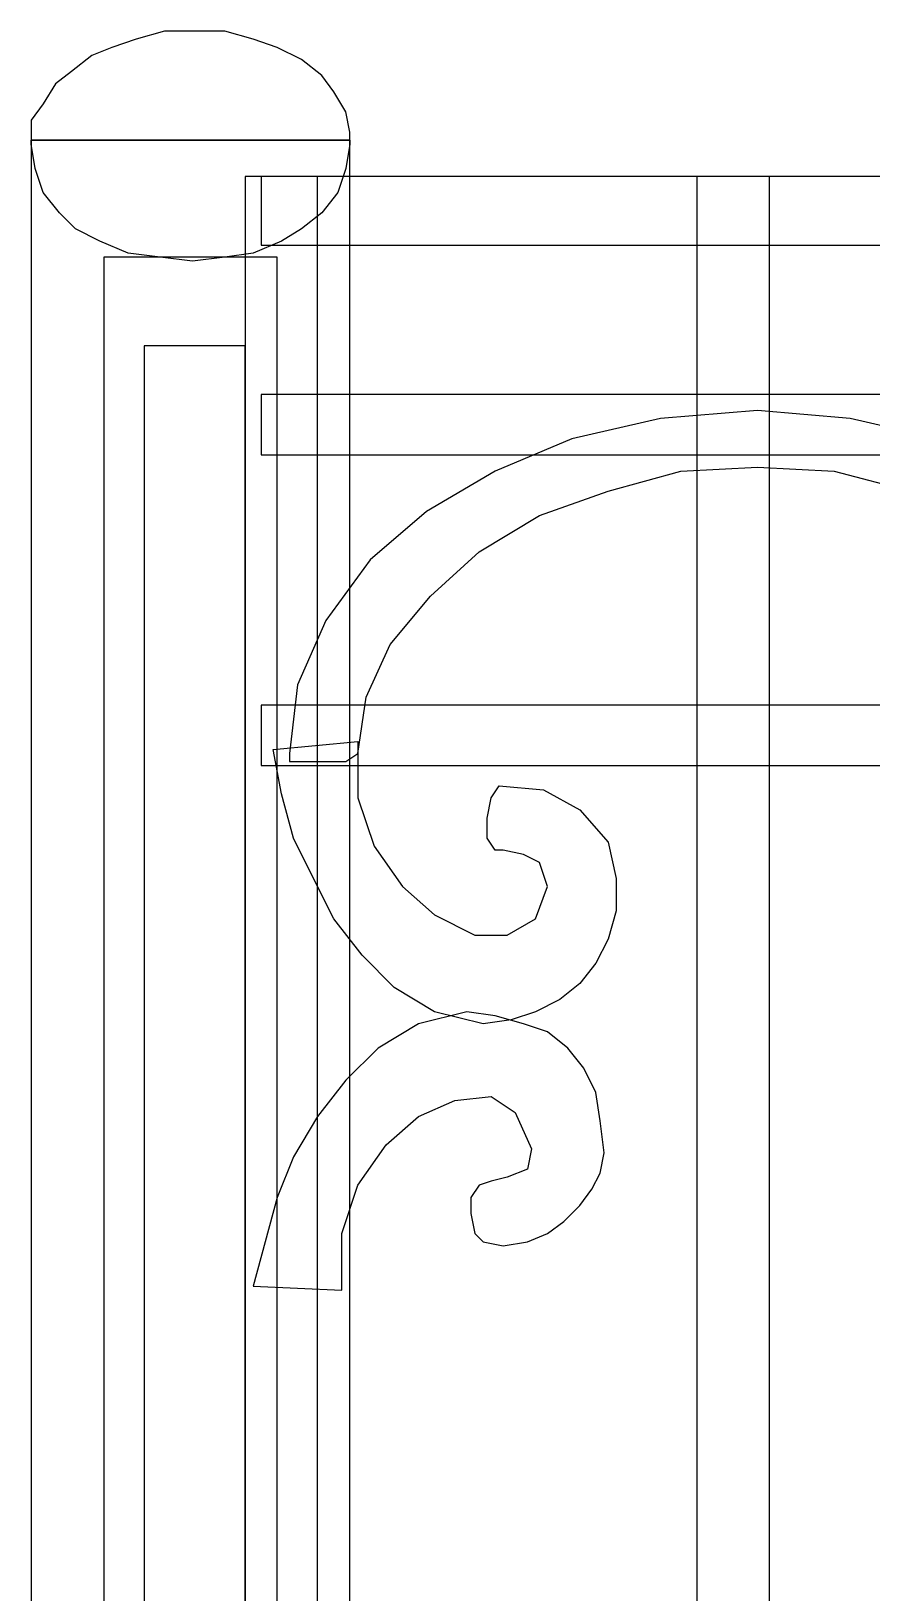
# Model space of a CAD drawing. Header units: centimetres. Extents: x -51 to 56, y -22 to 36.
# Drawn here: x -51.01 to -36.8, y 6.75 to 33.16 of the extents above; entities that cross this region are included whole.
import ezdxf

# ---------------------------------------------------------------- set-up
doc = ezdxf.new("R2010")
doc.units = ezdxf.units.CM
doc.header["$MEASUREMENT"] = 0
doc.layers.add('layer 1', color=7, linetype='Continuous')

msp = doc.modelspace()

# ---------------------------------------------------------------- linework, layer by layer
at = {"layer": 'layer 1', "color": 108}
for points, knots in [([(-48.28464, 33.15987), (-48.28464, 33.15987), (-47.73874, 33.15987), (-47.73874, 33.15987), (-47.73874, 33.15987), (-47.73874, 33.15987), (-47.26108, 33.02339), (-47.26108, 33.02339), (-47.26108, 33.02339), (-47.26108, 33.02339), (-46.85166, 32.88692), (-46.85166, 32.88692), (-46.85166, 32.88692), (-46.85166, 32.88692), (-46.44224, 32.68221), (-46.44224, 32.68221), (-46.44224, 32.68221), (-46.44224, 32.68221), (-46.10105, 32.40926), (-46.10105, 32.40926), (-46.10105, 32.40926), (-46.10105, 32.40926), (-45.89634, 32.13631), (-45.89634, 32.13631), (-45.89634, 32.13631), (-45.89634, 32.13631), (-45.69163, 31.79512), (-45.69163, 31.79512), (-45.69163, 31.79512), (-45.69163, 31.79512), (-45.62339, 31.45394), (-45.62339, 31.45394), (-45.62339, 31.45394), (-45.62339, 31.45394), (-45.62339, 31.45394), (-45.62339, 31.45394), (-45.62339, 31.45394), (-45.62339, 31.45394), (-45.62339, 31.45394), (-45.62339, 31.45394), (-45.62339, 31.45394), (-45.62339, 31.45394), (-45.62339, 31.3857), (-45.62339, 31.3857), (-45.62339, 31.3857), (-45.62339, 31.3857), (-45.62339, 31.31746), (-45.62339, 31.31746), (-45.62339, 31.31746), (-45.62339, 31.31746), (-51.01413, 31.31746), (-51.01413, 31.31746), (-51.01413, 31.31746), (-51.01413, 31.31746), (-51.01413, 31.3857), (-51.01413, 31.3857), (-51.01413, 31.3857), (-51.01413, 31.3857), (-51.01413, 31.52218), (-51.01413, 31.52218), (-51.01413, 31.52218), (-51.01413, 31.52218), (-51.01413, 31.59041), (-51.01413, 31.59041), (-51.01413, 31.59041), (-51.01413, 31.59041), (-51.01413, 31.65865), (-51.01413, 31.65865), (-51.01413, 31.65865), (-51.01413, 31.65865), (-50.80942, 31.9316), (-50.80942, 31.9316), (-50.80942, 31.9316), (-50.80942, 31.9316), (-50.60471, 32.27278), (-50.60471, 32.27278), (-50.60471, 32.27278), (-50.60471, 32.27278), (-50.33176, 32.4775), (-50.33176, 32.4775), (-50.33176, 32.4775), (-50.33176, 32.4775), (-49.99057, 32.75044), (-49.99057, 32.75044), (-49.99057, 32.75044), (-49.99057, 32.75044), (-49.64939, 32.88692), (-49.64939, 32.88692), (-49.64939, 32.88692), (-49.64939, 32.88692), (-49.23996, 33.02339), (-49.23996, 33.02339), (-49.23996, 33.02339), (-49.23996, 33.02339), (-48.7623, 33.15987), (-48.7623, 33.15987), (-48.7623, 33.15987), (-48.7623, 33.15987), (-48.28464, 33.15987), (-48.28464, 33.15987), (-48.28464, 33.15987), (-48.28464, 33.15987), (-48.28464, 33.15987), (-48.28464, 33.15987)], [0, 0, 0, 0, 0.03846154, 0.03846154, 0.03846154, 0.03846154, 0.07692308, 0.07692308, 0.07692308, 0.07692308, 0.11538462, 0.11538462, 0.11538462, 0.11538462, 0.15384615, 0.15384615, 0.15384615, 0.15384615, 0.19230769, 0.19230769, 0.19230769, 0.19230769, 0.23076923, 0.23076923, 0.23076923, 0.23076923, 0.26923077, 0.26923077, 0.26923077, 0.26923077, 0.30769231, 0.30769231, 0.30769231, 0.30769231, 0.34615385, 0.34615385, 0.34615385, 0.34615385, 0.38461538, 0.38461538, 0.38461538, 0.38461538, 0.42307692, 0.42307692, 0.42307692, 0.42307692, 0.46153846, 0.46153846, 0.46153846, 0.46153846, 0.5, 0.5, 0.5, 0.5, 0.53846154, 0.53846154, 0.53846154, 0.53846154, 0.57692308, 0.57692308, 0.57692308, 0.57692308, 0.61538462, 0.61538462, 0.61538462, 0.61538462, 0.65384615, 0.65384615, 0.65384615, 0.65384615, 0.69230769, 0.69230769, 0.69230769, 0.69230769, 0.73076923, 0.73076923, 0.73076923, 0.73076923, 0.76923077, 0.76923077, 0.76923077, 0.76923077, 0.80769231, 0.80769231, 0.80769231, 0.80769231, 0.84615385, 0.84615385, 0.84615385, 0.84615385, 0.88461538, 0.88461538, 0.88461538, 0.88461538, 0.92307692, 0.92307692, 0.92307692, 0.92307692, 0.96153846, 0.96153846, 0.96153846, 0.96153846, 1, 1, 1, 1]), ([(-45.62339, 31.31746), (-45.62339, 31.31746), (-51.01413, 31.31746), (-51.01413, 31.31746), (-51.01413, 31.31746), (-51.01413, 31.31746), (-51.01413, 31.31746), (-51.01413, 31.31746), (-51.01413, 31.31746), (-51.01413, 31.31746), (-51.01413, 31.31746), (-51.01413, 31.31746), (-51.01413, 31.31746), (-51.01413, 31.31746), (-51.01413, 31.24923), (-51.01413, 31.24923), (-51.01413, 31.24923), (-51.01413, 31.24923), (-51.01413, 31.24923), (-51.01413, 31.24923), (-51.01413, 31.24923), (-51.01413, 31.24923), (-50.94589, 30.8398), (-50.94589, 30.8398), (-50.94589, 30.8398), (-50.94589, 30.8398), (-50.80942, 30.43038), (-50.80942, 30.43038), (-50.80942, 30.43038), (-50.80942, 30.43038), (-50.53647, 30.08919), (-50.53647, 30.08919), (-50.53647, 30.08919), (-50.53647, 30.08919), (-50.26352, 29.81624), (-50.26352, 29.81624), (-50.26352, 29.81624), (-50.26352, 29.81624), (-49.8541, 29.61153), (-49.8541, 29.61153), (-49.8541, 29.61153), (-49.8541, 29.61153), (-49.37644, 29.40682), (-49.37644, 29.40682), (-49.37644, 29.40682), (-49.37644, 29.40682), (-48.83054, 29.33858), (-48.83054, 29.33858), (-48.83054, 29.33858), (-48.83054, 29.33858), (-48.28464, 29.27035), (-48.28464, 29.27035), (-48.28464, 29.27035), (-48.28464, 29.27035), (-47.73874, 29.33858), (-47.73874, 29.33858), (-47.73874, 29.33858), (-47.73874, 29.33858), (-47.26108, 29.40682), (-47.26108, 29.40682), (-47.26108, 29.40682), (-47.26108, 29.40682), (-46.78342, 29.61153), (-46.78342, 29.61153), (-46.78342, 29.61153), (-46.78342, 29.61153), (-46.44224, 29.81624), (-46.44224, 29.81624), (-46.44224, 29.81624), (-46.44224, 29.81624), (-46.10105, 30.08919), (-46.10105, 30.08919), (-46.10105, 30.08919), (-46.10105, 30.08919), (-45.8281, 30.43038), (-45.8281, 30.43038), (-45.8281, 30.43038), (-45.8281, 30.43038), (-45.69163, 30.8398), (-45.69163, 30.8398), (-45.69163, 30.8398), (-45.69163, 30.8398), (-45.62339, 31.24923), (-45.62339, 31.24923), (-45.62339, 31.24923), (-45.62339, 31.24923), (-45.62339, 31.24923), (-45.62339, 31.24923), (-45.62339, 31.24923), (-45.62339, 31.24923), (-45.62339, 31.31746), (-45.62339, 31.31746), (-45.62339, 31.31746), (-45.62339, 31.31746), (-45.62339, 31.31746), (-45.62339, 31.31746), (-45.62339, 31.31746), (-45.62339, 31.31746), (-45.62339, 31.31746), (-45.62339, 31.31746)], [0, 0, 0, 0, 0.04, 0.04, 0.04, 0.04, 0.08, 0.08, 0.08, 0.08, 0.12, 0.12, 0.12, 0.12, 0.16, 0.16, 0.16, 0.16, 0.2, 0.2, 0.2, 0.2, 0.24, 0.24, 0.24, 0.24, 0.28, 0.28, 0.28, 0.28, 0.32, 0.32, 0.32, 0.32, 0.36, 0.36, 0.36, 0.36, 0.4, 0.4, 0.4, 0.4, 0.44, 0.44, 0.44, 0.44, 0.48, 0.48, 0.48, 0.48, 0.52, 0.52, 0.52, 0.52, 0.56, 0.56, 0.56, 0.56, 0.6, 0.6, 0.6, 0.6, 0.64, 0.64, 0.64, 0.64, 0.68, 0.68, 0.68, 0.68, 0.72, 0.72, 0.72, 0.72, 0.76, 0.76, 0.76, 0.76, 0.8, 0.8, 0.8, 0.8, 0.84, 0.84, 0.84, 0.84, 0.88, 0.88, 0.88, 0.88, 0.92, 0.92, 0.92, 0.92, 0.96, 0.96, 0.96, 0.96, 1, 1, 1, 1]), ([(-51.01413, 31.31746), (-51.01413, 31.31746), (-45.62339, 31.31746), (-45.62339, 31.31746), (-45.62339, 31.31746), (-45.62339, 31.31746), (-45.62339, -22.04404), (-45.62339, -22.04404), (-45.62339, -22.04404), (-45.62339, -22.04404), (-51.01413, -22.04404), (-51.01413, -22.04404), (-51.01413, -22.04404), (-51.01413, -22.04404), (-51.01413, 31.31746), (-51.01413, 31.31746)], [0, 0, 0, 0, 0.25, 0.25, 0.25, 0.25, 0.5, 0.5, 0.5, 0.5, 0.75, 0.75, 0.75, 0.75, 1, 1, 1, 1]), ([(-47.39756, 30.70333), (-47.39756, 30.70333), (-46.16929, 30.70333), (-46.16929, 30.70333), (-46.16929, 30.70333), (-46.16929, 30.70333), (-46.16929, -22.04404), (-46.16929, -22.04404), (-46.16929, -22.04404), (-46.16929, -22.04404), (-47.39756, -22.04404), (-47.39756, -22.04404), (-47.39756, -22.04404), (-47.39756, -22.04404), (-47.39756, 30.70333), (-47.39756, 30.70333)], [0, 0, 0, 0, 0.25, 0.25, 0.25, 0.25, 0.5, 0.5, 0.5, 0.5, 0.75, 0.75, 0.75, 0.75, 1, 1, 1, 1]), ([(-47.12461, 30.70333), (-47.12461, 30.70333), (52.50172, 30.70333), (52.50172, 30.70333), (52.50172, 30.70333), (52.50172, 30.70333), (52.50172, 29.5433), (52.50172, 29.5433), (52.50172, 29.5433), (52.50172, 29.5433), (-47.12461, 29.5433), (-47.12461, 29.5433), (-47.12461, 29.5433), (-47.12461, 29.5433), (-47.12461, 30.70333), (-47.12461, 30.70333)], [0, 0, 0, 0, 0.25, 0.25, 0.25, 0.25, 0.5, 0.5, 0.5, 0.5, 0.75, 0.75, 0.75, 0.75, 1, 1, 1, 1]), ([(-39.75499, 30.70333), (-39.75499, 30.70333), (-38.52672, 30.70333), (-38.52672, 30.70333), (-38.52672, 30.70333), (-38.52672, 30.70333), (-38.52672, -22.04404), (-38.52672, -22.04404), (-38.52672, -22.04404), (-38.52672, -22.04404), (-39.75499, -22.04404), (-39.75499, -22.04404), (-39.75499, -22.04404), (-39.75499, -22.04404), (-39.75499, 30.70333), (-39.75499, 30.70333)], [0, 0, 0, 0, 0.25, 0.25, 0.25, 0.25, 0.5, 0.5, 0.5, 0.5, 0.75, 0.75, 0.75, 0.75, 1, 1, 1, 1]), ([(-47.12461, 27.01852), (-47.12461, 27.01852), (52.6382, 27.01852), (52.6382, 27.01852), (52.6382, 27.01852), (52.6382, 27.01852), (52.6382, 25.99496), (52.6382, 25.99496), (52.6382, 25.99496), (52.6382, 25.99496), (-47.12461, 25.99496), (-47.12461, 25.99496), (-47.12461, 25.99496), (-47.12461, 25.99496), (-47.12461, 27.01852), (-47.12461, 27.01852)], [0, 0, 0, 0, 0.25, 0.25, 0.25, 0.25, 0.5, 0.5, 0.5, 0.5, 0.75, 0.75, 0.75, 0.75, 1, 1, 1, 1]), ([(-38.73143, 26.74557), (-38.73143, 26.74557), (-37.16198, 26.6091), (-37.16198, 26.6091), (-37.16198, 26.6091), (-37.16198, 26.6091), (-35.66076, 26.26791), (-35.66076, 26.26791), (-35.66076, 26.26791), (-35.66076, 26.26791), (-34.29601, 25.72201), (-34.29601, 25.72201), (-34.29601, 25.72201), (-34.29601, 25.72201), (-33.06774, 25.03964), (-33.06774, 25.03964), (-33.06774, 25.03964), (-33.06774, 25.03964), (-32.11242, 24.22079), (-32.11242, 24.22079), (-32.11242, 24.22079), (-32.11242, 24.22079), (-31.36181, 23.19723), (-31.36181, 23.19723), (-31.36181, 23.19723), (-31.36181, 23.19723), (-30.88415, 22.10544), (-30.88415, 22.10544), (-30.88415, 22.10544), (-30.88415, 22.10544), (-30.74768, 20.94541), (-30.74768, 20.94541), (-30.74768, 20.94541), (-30.74768, 20.94541), (-30.74768, 20.87717), (-30.74768, 20.87717), (-30.74768, 20.87717), (-30.74768, 20.87717), (-30.74768, 20.80893), (-30.74768, 20.80893), (-30.74768, 20.80893), (-30.74768, 20.80893), (-30.74768, 20.80893), (-30.74768, 20.80893), (-30.74768, 20.80893), (-30.74768, 20.80893), (-30.74768, 20.80893), (-30.74768, 20.80893), (-30.74768, 20.80893), (-30.74768, 20.80893), (-31.02063, 20.80893), (-31.02063, 20.80893), (-31.02063, 20.80893), (-31.02063, 20.80893), (-31.43005, 20.80893), (-31.43005, 20.80893), (-31.43005, 20.80893), (-31.43005, 20.80893), (-31.83947, 20.87717), (-31.83947, 20.87717), (-31.83947, 20.87717), (-31.83947, 20.87717), (-32.04419, 20.94541), (-32.04419, 20.94541), (-32.04419, 20.94541), (-32.04419, 20.94541), (-32.18066, 21.90073), (-32.18066, 21.90073), (-32.18066, 21.90073), (-32.18066, 21.90073), (-32.59008, 22.78781), (-32.59008, 22.78781), (-32.59008, 22.78781), (-32.59008, 22.78781), (-33.20422, 23.60666), (-33.20422, 23.60666), (-33.20422, 23.60666), (-33.20422, 23.60666), (-34.02306, 24.35727), (-34.02306, 24.35727), (-34.02306, 24.35727), (-34.02306, 24.35727), (-35.04662, 24.9714), (-35.04662, 24.9714), (-35.04662, 24.9714), (-35.04662, 24.9714), (-36.13842, 25.38083), (-36.13842, 25.38083), (-36.13842, 25.38083), (-36.13842, 25.38083), (-37.43493, 25.72201), (-37.43493, 25.72201), (-37.43493, 25.72201), (-37.43493, 25.72201), (-38.73143, 25.79025), (-38.73143, 25.79025), (-38.73143, 25.79025), (-38.73143, 25.79025), (-40.02794, 25.72201), (-40.02794, 25.72201), (-40.02794, 25.72201), (-40.02794, 25.72201), (-41.25621, 25.38083), (-41.25621, 25.38083), (-41.25621, 25.38083), (-41.25621, 25.38083), (-42.41624, 24.9714), (-42.41624, 24.9714), (-42.41624, 24.9714), (-42.41624, 24.9714), (-43.4398, 24.35727), (-43.4398, 24.35727), (-43.4398, 24.35727), (-43.4398, 24.35727), (-44.25865, 23.60666), (-44.25865, 23.60666), (-44.25865, 23.60666), (-44.25865, 23.60666), (-44.94102, 22.78781), (-44.94102, 22.78781), (-44.94102, 22.78781), (-44.94102, 22.78781), (-45.35044, 21.90073), (-45.35044, 21.90073), (-45.35044, 21.90073), (-45.35044, 21.90073), (-45.48692, 20.94541), (-45.48692, 20.94541), (-45.48692, 20.94541), (-45.48692, 20.94541), (-45.69163, 20.80893), (-45.69163, 20.80893), (-45.69163, 20.80893), (-45.69163, 20.80893), (-46.03281, 20.80893), (-46.03281, 20.80893), (-46.03281, 20.80893), (-46.03281, 20.80893), (-46.44224, 20.80893), (-46.44224, 20.80893), (-46.44224, 20.80893), (-46.44224, 20.80893), (-46.64695, 20.80893), (-46.64695, 20.80893), (-46.64695, 20.80893), (-46.64695, 20.80893), (-46.64695, 20.80893), (-46.64695, 20.80893), (-46.64695, 20.80893), (-46.64695, 20.80893), (-46.64695, 20.80893), (-46.64695, 20.80893), (-46.64695, 20.80893), (-46.64695, 20.80893), (-46.64695, 20.87717), (-46.64695, 20.87717), (-46.64695, 20.87717), (-46.64695, 20.87717), (-46.64695, 20.94541), (-46.64695, 20.94541), (-46.64695, 20.94541), (-46.64695, 20.94541), (-46.51047, 22.10544), (-46.51047, 22.10544), (-46.51047, 22.10544), (-46.51047, 22.10544), (-46.03281, 23.19723), (-46.03281, 23.19723), (-46.03281, 23.19723), (-46.03281, 23.19723), (-45.28221, 24.22079), (-45.28221, 24.22079), (-45.28221, 24.22079), (-45.28221, 24.22079), (-44.32688, 25.03964), (-44.32688, 25.03964), (-44.32688, 25.03964), (-44.32688, 25.03964), (-43.16685, 25.72201), (-43.16685, 25.72201), (-43.16685, 25.72201), (-43.16685, 25.72201), (-41.87034, 26.26791), (-41.87034, 26.26791), (-41.87034, 26.26791), (-41.87034, 26.26791), (-40.36913, 26.6091), (-40.36913, 26.6091), (-40.36913, 26.6091), (-40.36913, 26.6091), (-38.73143, 26.74557), (-38.73143, 26.74557)], [0, 0, 0, 0, 0.02083333, 0.02083333, 0.02083333, 0.02083333, 0.04166667, 0.04166667, 0.04166667, 0.04166667, 0.0625, 0.0625, 0.0625, 0.0625, 0.08333333, 0.08333333, 0.08333333, 0.08333333, 0.10416667, 0.10416667, 0.10416667, 0.10416667, 0.125, 0.125, 0.125, 0.125, 0.14583333, 0.14583333, 0.14583333, 0.14583333, 0.16666667, 0.16666667, 0.16666667, 0.16666667, 0.1875, 0.1875, 0.1875, 0.1875, 0.20833333, 0.20833333, 0.20833333, 0.20833333, 0.22916667, 0.22916667, 0.22916667, 0.22916667, 0.25, 0.25, 0.25, 0.25, 0.27083333, 0.27083333, 0.27083333, 0.27083333, 0.29166667, 0.29166667, 0.29166667, 0.29166667, 0.3125, 0.3125, 0.3125, 0.3125, 0.33333333, 0.33333333, 0.33333333, 0.33333333, 0.35416667, 0.35416667, 0.35416667, 0.35416667, 0.375, 0.375, 0.375, 0.375, 0.39583333, 0.39583333, 0.39583333, 0.39583333, 0.41666667, 0.41666667, 0.41666667, 0.41666667, 0.4375, 0.4375, 0.4375, 0.4375, 0.45833333, 0.45833333, 0.45833333, 0.45833333, 0.47916667, 0.47916667, 0.47916667, 0.47916667, 0.5, 0.5, 0.5, 0.5, 0.52083333, 0.52083333, 0.52083333, 0.52083333, 0.54166667, 0.54166667, 0.54166667, 0.54166667, 0.5625, 0.5625, 0.5625, 0.5625, 0.58333333, 0.58333333, 0.58333333, 0.58333333, 0.60416667, 0.60416667, 0.60416667, 0.60416667, 0.625, 0.625, 0.625, 0.625, 0.64583333, 0.64583333, 0.64583333, 0.64583333, 0.66666667, 0.66666667, 0.66666667, 0.66666667, 0.6875, 0.6875, 0.6875, 0.6875, 0.70833333, 0.70833333, 0.70833333, 0.70833333, 0.72916667, 0.72916667, 0.72916667, 0.72916667, 0.75, 0.75, 0.75, 0.75, 0.77083333, 0.77083333, 0.77083333, 0.77083333, 0.79166667, 0.79166667, 0.79166667, 0.79166667, 0.8125, 0.8125, 0.8125, 0.8125, 0.83333333, 0.83333333, 0.83333333, 0.83333333, 0.85416667, 0.85416667, 0.85416667, 0.85416667, 0.875, 0.875, 0.875, 0.875, 0.89583333, 0.89583333, 0.89583333, 0.89583333, 0.91666667, 0.91666667, 0.91666667, 0.91666667, 0.9375, 0.9375, 0.9375, 0.9375, 0.95833333, 0.95833333, 0.95833333, 0.95833333, 0.97916667, 0.97916667, 0.97916667, 0.97916667, 1, 1, 1, 1]), ([(-47.12461, 21.76425), (-47.12461, 21.76425), (52.6382, 21.76425), (52.6382, 21.76425), (52.6382, 21.76425), (52.6382, 21.76425), (52.6382, 20.7407), (52.6382, 20.7407), (52.6382, 20.7407), (52.6382, 20.7407), (-47.12461, 20.7407), (-47.12461, 20.7407), (-47.12461, 20.7407), (-47.12461, 20.7407), (-47.12461, 21.76425), (-47.12461, 21.76425)], [0, 0, 0, 0, 0.25, 0.25, 0.25, 0.25, 0.5, 0.5, 0.5, 0.5, 0.75, 0.75, 0.75, 0.75, 1, 1, 1, 1]), ([(-43.37156, 16.37351), (-43.37156, 16.37351), (-42.8939, 16.44175), (-42.8939, 16.44175), (-42.8939, 16.44175), (-42.8939, 16.44175), (-42.48448, 16.57823), (-42.48448, 16.57823), (-42.48448, 16.57823), (-42.48448, 16.57823), (-42.07506, 16.78294), (-42.07506, 16.78294), (-42.07506, 16.78294), (-42.07506, 16.78294), (-41.73387, 17.05589), (-41.73387, 17.05589), (-41.73387, 17.05589), (-41.73387, 17.05589), (-41.46092, 17.39707), (-41.46092, 17.39707), (-41.46092, 17.39707), (-41.46092, 17.39707), (-41.25621, 17.8065), (-41.25621, 17.8065), (-41.25621, 17.8065), (-41.25621, 17.8065), (-41.11973, 18.28416), (-41.11973, 18.28416), (-41.11973, 18.28416), (-41.11973, 18.28416), (-41.11973, 18.83005), (-41.11973, 18.83005), (-41.11973, 18.83005), (-41.11973, 18.83005), (-41.25621, 19.44419), (-41.25621, 19.44419), (-41.25621, 19.44419), (-41.25621, 19.44419), (-41.73387, 19.99009), (-41.73387, 19.99009), (-41.73387, 19.99009), (-41.73387, 19.99009), (-42.348, 20.33127), (-42.348, 20.33127), (-42.348, 20.33127), (-42.348, 20.33127), (-43.09861, 20.39951), (-43.09861, 20.39951), (-43.09861, 20.39951), (-43.09861, 20.39951), (-43.23509, 20.1948), (-43.23509, 20.1948), (-43.23509, 20.1948), (-43.23509, 20.1948), (-43.30333, 19.85361), (-43.30333, 19.85361), (-43.30333, 19.85361), (-43.30333, 19.85361), (-43.30333, 19.51243), (-43.30333, 19.51243), (-43.30333, 19.51243), (-43.30333, 19.51243), (-43.16685, 19.30771), (-43.16685, 19.30771), (-43.16685, 19.30771), (-43.16685, 19.30771), (-43.03038, 19.30771), (-43.03038, 19.30771), (-43.03038, 19.30771), (-43.03038, 19.30771), (-42.68919, 19.23948), (-42.68919, 19.23948), (-42.68919, 19.23948), (-42.68919, 19.23948), (-42.41624, 19.103), (-42.41624, 19.103), (-42.41624, 19.103), (-42.41624, 19.103), (-42.27977, 18.69358), (-42.27977, 18.69358), (-42.27977, 18.69358), (-42.27977, 18.69358), (-42.48448, 18.14768), (-42.48448, 18.14768), (-42.48448, 18.14768), (-42.48448, 18.14768), (-42.96214, 17.87473), (-42.96214, 17.87473), (-42.96214, 17.87473), (-42.96214, 17.87473), (-43.50804, 17.87473), (-43.50804, 17.87473), (-43.50804, 17.87473), (-43.50804, 17.87473), (-44.19041, 18.21592), (-44.19041, 18.21592), (-44.19041, 18.21592), (-44.19041, 18.21592), (-44.73631, 18.69358), (-44.73631, 18.69358), (-44.73631, 18.69358), (-44.73631, 18.69358), (-45.21397, 19.37595), (-45.21397, 19.37595), (-45.21397, 19.37595), (-45.21397, 19.37595), (-45.48692, 20.1948), (-45.48692, 20.1948), (-45.48692, 20.1948), (-45.48692, 20.1948), (-45.48692, 21.15012), (-45.48692, 21.15012), (-45.48692, 21.15012), (-45.48692, 21.15012), (-46.9199, 21.01364), (-46.9199, 21.01364), (-46.9199, 21.01364), (-46.9199, 21.01364), (-46.78342, 20.26303), (-46.78342, 20.26303), (-46.78342, 20.26303), (-46.78342, 20.26303), (-46.57871, 19.51243), (-46.57871, 19.51243), (-46.57871, 19.51243), (-46.57871, 19.51243), (-46.23753, 18.83005), (-46.23753, 18.83005), (-46.23753, 18.83005), (-46.23753, 18.83005), (-45.89634, 18.14768), (-45.89634, 18.14768), (-45.89634, 18.14768), (-45.89634, 18.14768), (-45.41868, 17.53355), (-45.41868, 17.53355), (-45.41868, 17.53355), (-45.41868, 17.53355), (-44.87278, 16.98765), (-44.87278, 16.98765), (-44.87278, 16.98765), (-44.87278, 16.98765), (-44.19041, 16.57823), (-44.19041, 16.57823), (-44.19041, 16.57823), (-44.19041, 16.57823), (-43.37156, 16.37351), (-43.37156, 16.37351)], [0, 0, 0, 0, 0.02702703, 0.02702703, 0.02702703, 0.02702703, 0.05405405, 0.05405405, 0.05405405, 0.05405405, 0.08108108, 0.08108108, 0.08108108, 0.08108108, 0.10810811, 0.10810811, 0.10810811, 0.10810811, 0.13513514, 0.13513514, 0.13513514, 0.13513514, 0.16216216, 0.16216216, 0.16216216, 0.16216216, 0.18918919, 0.18918919, 0.18918919, 0.18918919, 0.21621622, 0.21621622, 0.21621622, 0.21621622, 0.24324324, 0.24324324, 0.24324324, 0.24324324, 0.27027027, 0.27027027, 0.27027027, 0.27027027, 0.2972973, 0.2972973, 0.2972973, 0.2972973, 0.32432432, 0.32432432, 0.32432432, 0.32432432, 0.35135135, 0.35135135, 0.35135135, 0.35135135, 0.37837838, 0.37837838, 0.37837838, 0.37837838, 0.40540541, 0.40540541, 0.40540541, 0.40540541, 0.43243243, 0.43243243, 0.43243243, 0.43243243, 0.45945946, 0.45945946, 0.45945946, 0.45945946, 0.48648649, 0.48648649, 0.48648649, 0.48648649, 0.51351351, 0.51351351, 0.51351351, 0.51351351, 0.54054054, 0.54054054, 0.54054054, 0.54054054, 0.56756757, 0.56756757, 0.56756757, 0.56756757, 0.59459459, 0.59459459, 0.59459459, 0.59459459, 0.62162162, 0.62162162, 0.62162162, 0.62162162, 0.64864865, 0.64864865, 0.64864865, 0.64864865, 0.67567568, 0.67567568, 0.67567568, 0.67567568, 0.7027027, 0.7027027, 0.7027027, 0.7027027, 0.72972973, 0.72972973, 0.72972973, 0.72972973, 0.75675676, 0.75675676, 0.75675676, 0.75675676, 0.78378378, 0.78378378, 0.78378378, 0.78378378, 0.81081081, 0.81081081, 0.81081081, 0.81081081, 0.83783784, 0.83783784, 0.83783784, 0.83783784, 0.86486486, 0.86486486, 0.86486486, 0.86486486, 0.89189189, 0.89189189, 0.89189189, 0.89189189, 0.91891892, 0.91891892, 0.91891892, 0.91891892, 0.94594595, 0.94594595, 0.94594595, 0.94594595, 0.97297297, 0.97297297, 0.97297297, 0.97297297, 1, 1, 1, 1]), ([(-43.64451, 16.57823), (-43.64451, 16.57823), (-43.16685, 16.50999), (-43.16685, 16.50999), (-43.16685, 16.50999), (-43.16685, 16.50999), (-42.68919, 16.37351), (-42.68919, 16.37351), (-42.68919, 16.37351), (-42.68919, 16.37351), (-42.27977, 16.23704), (-42.27977, 16.23704), (-42.27977, 16.23704), (-42.27977, 16.23704), (-41.93858, 15.96409), (-41.93858, 15.96409), (-41.93858, 15.96409), (-41.93858, 15.96409), (-41.66563, 15.6229), (-41.66563, 15.6229), (-41.66563, 15.6229), (-41.66563, 15.6229), (-41.46092, 15.21348), (-41.46092, 15.21348), (-41.46092, 15.21348), (-41.46092, 15.21348), (-41.39268, 14.73582), (-41.39268, 14.73582), (-41.39268, 14.73582), (-41.39268, 14.73582), (-41.32445, 14.18992), (-41.32445, 14.18992), (-41.32445, 14.18992), (-41.32445, 14.18992), (-41.39268, 13.84874), (-41.39268, 13.84874), (-41.39268, 13.84874), (-41.39268, 13.84874), (-41.52916, 13.57579), (-41.52916, 13.57579), (-41.52916, 13.57579), (-41.52916, 13.57579), (-41.73387, 13.30284), (-41.73387, 13.30284), (-41.73387, 13.30284), (-41.73387, 13.30284), (-42.00682, 13.02989), (-42.00682, 13.02989), (-42.00682, 13.02989), (-42.00682, 13.02989), (-42.27977, 12.82518), (-42.27977, 12.82518), (-42.27977, 12.82518), (-42.27977, 12.82518), (-42.62095, 12.6887), (-42.62095, 12.6887), (-42.62095, 12.6887), (-42.62095, 12.6887), (-43.03038, 12.62047), (-43.03038, 12.62047), (-43.03038, 12.62047), (-43.03038, 12.62047), (-43.37156, 12.6887), (-43.37156, 12.6887), (-43.37156, 12.6887), (-43.37156, 12.6887), (-43.50804, 12.82518), (-43.50804, 12.82518), (-43.50804, 12.82518), (-43.50804, 12.82518), (-43.57627, 13.16636), (-43.57627, 13.16636), (-43.57627, 13.16636), (-43.57627, 13.16636), (-43.57627, 13.43931), (-43.57627, 13.43931), (-43.57627, 13.43931), (-43.57627, 13.43931), (-43.4398, 13.64402), (-43.4398, 13.64402), (-43.4398, 13.64402), (-43.4398, 13.64402), (-43.23509, 13.71226), (-43.23509, 13.71226), (-43.23509, 13.71226), (-43.23509, 13.71226), (-42.96214, 13.7805), (-42.96214, 13.7805), (-42.96214, 13.7805), (-42.96214, 13.7805), (-42.62095, 13.91697), (-42.62095, 13.91697), (-42.62095, 13.91697), (-42.62095, 13.91697), (-42.55272, 14.25816), (-42.55272, 14.25816), (-42.55272, 14.25816), (-42.55272, 14.25816), (-42.82567, 14.87229), (-42.82567, 14.87229), (-42.82567, 14.87229), (-42.82567, 14.87229), (-43.23509, 15.14524), (-43.23509, 15.14524), (-43.23509, 15.14524), (-43.23509, 15.14524), (-43.84922, 15.07701), (-43.84922, 15.07701), (-43.84922, 15.07701), (-43.84922, 15.07701), (-44.46336, 14.80406), (-44.46336, 14.80406), (-44.46336, 14.80406), (-44.46336, 14.80406), (-45.00926, 14.3264), (-45.00926, 14.3264), (-45.00926, 14.3264), (-45.00926, 14.3264), (-45.48692, 13.64402), (-45.48692, 13.64402), (-45.48692, 13.64402), (-45.48692, 13.64402), (-45.75987, 12.82518), (-45.75987, 12.82518), (-45.75987, 12.82518), (-45.75987, 12.82518), (-45.75987, 11.86986), (-45.75987, 11.86986), (-45.75987, 11.86986), (-45.75987, 11.86986), (-47.26108, 11.93809), (-47.26108, 11.93809), (-47.26108, 11.93809), (-47.26108, 11.93809), (-47.05637, 12.6887), (-47.05637, 12.6887), (-47.05637, 12.6887), (-47.05637, 12.6887), (-46.85166, 13.43931), (-46.85166, 13.43931), (-46.85166, 13.43931), (-46.85166, 13.43931), (-46.57871, 14.12169), (-46.57871, 14.12169), (-46.57871, 14.12169), (-46.57871, 14.12169), (-46.16929, 14.80406), (-46.16929, 14.80406), (-46.16929, 14.80406), (-46.16929, 14.80406), (-45.69163, 15.41819), (-45.69163, 15.41819), (-45.69163, 15.41819), (-45.69163, 15.41819), (-45.14573, 15.96409), (-45.14573, 15.96409), (-45.14573, 15.96409), (-45.14573, 15.96409), (-44.46336, 16.37351), (-44.46336, 16.37351), (-44.46336, 16.37351), (-44.46336, 16.37351), (-43.64451, 16.57823), (-43.64451, 16.57823)], [0, 0, 0, 0, 0.02439024, 0.02439024, 0.02439024, 0.02439024, 0.04878049, 0.04878049, 0.04878049, 0.04878049, 0.07317073, 0.07317073, 0.07317073, 0.07317073, 0.09756098, 0.09756098, 0.09756098, 0.09756098, 0.12195122, 0.12195122, 0.12195122, 0.12195122, 0.14634146, 0.14634146, 0.14634146, 0.14634146, 0.17073171, 0.17073171, 0.17073171, 0.17073171, 0.19512195, 0.19512195, 0.19512195, 0.19512195, 0.2195122, 0.2195122, 0.2195122, 0.2195122, 0.24390244, 0.24390244, 0.24390244, 0.24390244, 0.26829268, 0.26829268, 0.26829268, 0.26829268, 0.29268293, 0.29268293, 0.29268293, 0.29268293, 0.31707317, 0.31707317, 0.31707317, 0.31707317, 0.34146341, 0.34146341, 0.34146341, 0.34146341, 0.36585366, 0.36585366, 0.36585366, 0.36585366, 0.3902439, 0.3902439, 0.3902439, 0.3902439, 0.41463415, 0.41463415, 0.41463415, 0.41463415, 0.43902439, 0.43902439, 0.43902439, 0.43902439, 0.46341463, 0.46341463, 0.46341463, 0.46341463, 0.48780488, 0.48780488, 0.48780488, 0.48780488, 0.51219512, 0.51219512, 0.51219512, 0.51219512, 0.53658537, 0.53658537, 0.53658537, 0.53658537, 0.56097561, 0.56097561, 0.56097561, 0.56097561, 0.58536585, 0.58536585, 0.58536585, 0.58536585, 0.6097561, 0.6097561, 0.6097561, 0.6097561, 0.63414634, 0.63414634, 0.63414634, 0.63414634, 0.65853659, 0.65853659, 0.65853659, 0.65853659, 0.68292683, 0.68292683, 0.68292683, 0.68292683, 0.70731707, 0.70731707, 0.70731707, 0.70731707, 0.73170732, 0.73170732, 0.73170732, 0.73170732, 0.75609756, 0.75609756, 0.75609756, 0.75609756, 0.7804878, 0.7804878, 0.7804878, 0.7804878, 0.80487805, 0.80487805, 0.80487805, 0.80487805, 0.82926829, 0.82926829, 0.82926829, 0.82926829, 0.85365854, 0.85365854, 0.85365854, 0.85365854, 0.87804878, 0.87804878, 0.87804878, 0.87804878, 0.90243902, 0.90243902, 0.90243902, 0.90243902, 0.92682927, 0.92682927, 0.92682927, 0.92682927, 0.95121951, 0.95121951, 0.95121951, 0.95121951, 0.97560976, 0.97560976, 0.97560976, 0.97560976, 1, 1, 1, 1])]:
    msp.add_open_spline(points, degree=3, knots=knots, dxfattribs=at)
at = {"layer": 'layer 1', "color": 252}
msp.add_open_spline([(-49.78586, 29.33858), (-49.78586, 29.33858), (-46.85166, 29.33858), (-46.85166, 29.33858), (-46.85166, 29.33858), (-46.85166, 29.33858), (-46.85166, -20.26987), (-46.85166, -20.26987), (-46.85166, -20.26987), (-46.85166, -20.26987), (-49.78586, -20.26987), (-49.78586, -20.26987), (-49.78586, -20.26987), (-49.78586, -20.26987), (-49.78586, 29.33858), (-49.78586, 29.33858)], degree=3, knots=[0, 0, 0, 0, 0.25, 0.25, 0.25, 0.25, 0.5, 0.5, 0.5, 0.5, 0.75, 0.75, 0.75, 0.75, 1, 1, 1, 1], dxfattribs=at)
at = {"layer": 'layer 1', "color": 253}
msp.add_open_spline([(-49.10349, 27.83737), (-49.10349, 27.83737), (-47.39756, 27.83737), (-47.39756, 27.83737), (-47.39756, 27.83737), (-47.39756, 27.83737), (-47.39756, -18.70041), (-47.39756, -18.70041), (-47.39756, -18.70041), (-47.39756, -18.70041), (-49.10349, -18.70041), (-49.10349, -18.70041), (-49.10349, -18.70041), (-49.10349, -18.70041), (-49.10349, 27.83737), (-49.10349, 27.83737)], degree=3, knots=[0, 0, 0, 0, 0.25, 0.25, 0.25, 0.25, 0.5, 0.5, 0.5, 0.5, 0.75, 0.75, 0.75, 0.75, 1, 1, 1, 1], dxfattribs=at)

doc.saveas('drawing.dxf')
